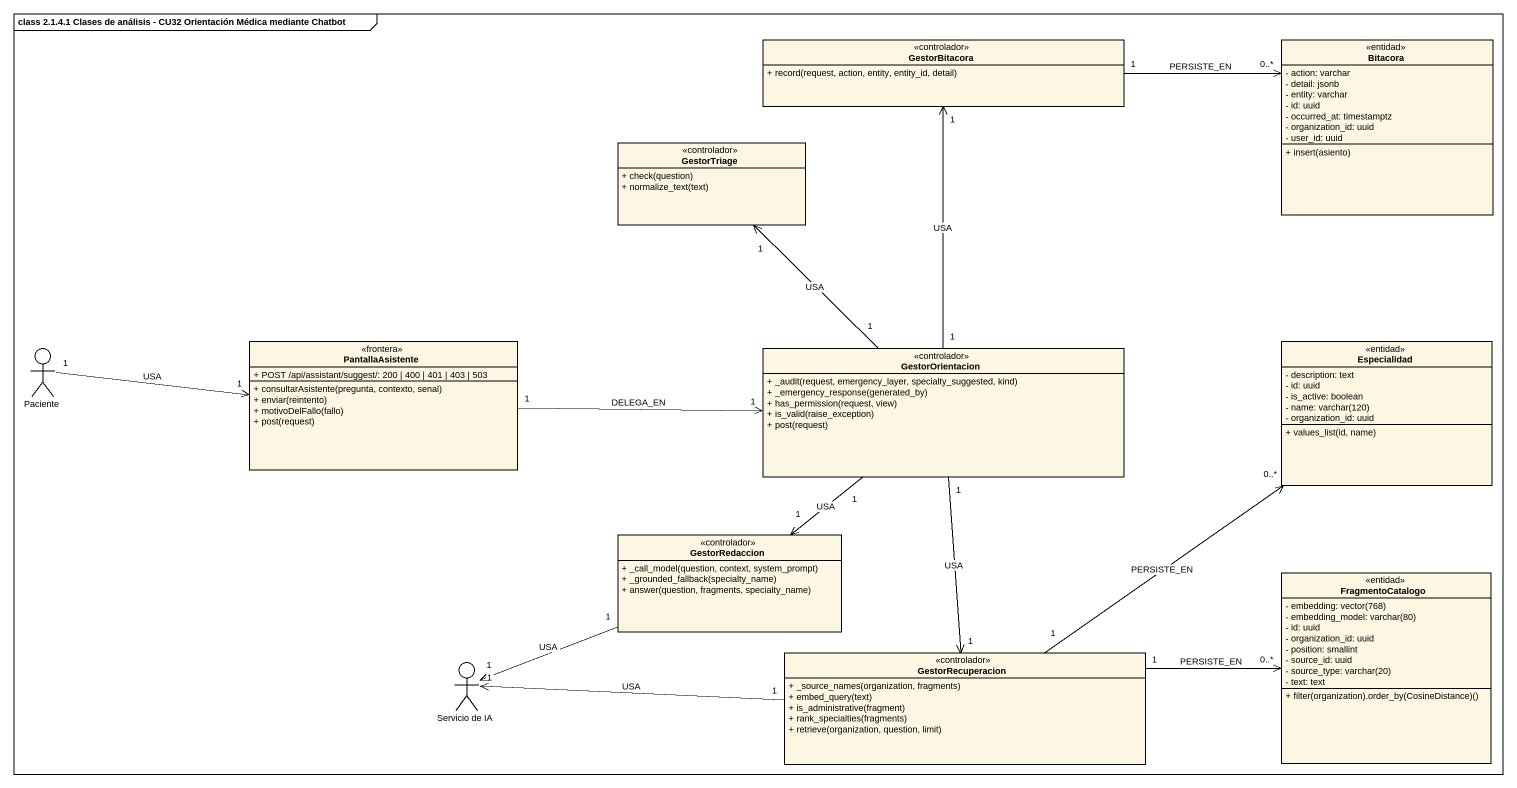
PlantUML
@startuml
mainframe class 2.1.4.1 Clases de análisis - CU32 Orientación Médica mediante Chatbot
allowmixing
hide circle
hide empty members
skinparam classAttributeIconSize 0
class GestorBitacora <<controlador>> {
  + record(request, action, entity, entity_id, detail)
}
class Bitacora <<entidad>> {
  - action: varchar
  - detail: jsonb
  - entity: varchar
  - id: uuid
  - occurred_at: timestamptz
  - organization_id: uuid
  - user_id: uuid
  + insert(asiento)
}
class GestorTriage <<controlador>> {
  + check(question)
  + normalize_text(text)
}
class PantallaAsistente <<frontera>> {
  + POST /api/assistant/suggest/: 200 | 400 | 401 | 403 | 503
  + consultarAsistente(pregunta, contexto, senal)
  + enviar(reintento)
  + motivoDelFallo(fallo)
  + post(request)
}
class Especialidad <<entidad>> {
  - description: text
  - id: uuid
  - is_active: boolean
  {field} - name: varchar(120)
  - organization_id: uuid
  + values_list(id, name)
}
actor Paciente
class GestorOrientacion <<controlador>> {
  + _audit(request, emergency_layer, specialty_suggested, kind)
  + _emergency_response(generated_by)
  + has_permission(request, view)
  + is_valid(raise_exception)
  + post(request)
}
class GestorRedaccion <<controlador>> {
  + _call_model(question, context, system_prompt)
  + _grounded_fallback(specialty_name)
  + answer(question, fragments, specialty_name)
}
class FragmentoCatalogo <<entidad>> {
  {field} - embedding: vector(768)
  {field} - embedding_model: varchar(80)
  - id: uuid
  - organization_id: uuid
  - position: smallint
  - source_id: uuid
  {field} - source_type: varchar(20)
  - text: text
  + filter(organization).order_by(CosineDistance)()
}
actor "Servicio de IA" as Servicio_de_IA
class GestorRecuperacion <<controlador>> {
  + _source_names(organization, fragments)
  + embed_query(text)
  + is_administrative(fragment)
  + rank_specialties(fragments)
  + retrieve(organization, question, limit)
}
GestorBitacora "1" -right-> "0..*" Bitacora : PERSISTE_EN
PantallaAsistente "1" -right-> "1" GestorOrientacion : DELEGA_EN
Paciente "1" -right-> "1" PantallaAsistente : USA
GestorOrientacion "1" -up-> "1" GestorBitacora : USA
GestorOrientacion "1" -up-> "1" GestorTriage : USA
GestorOrientacion "1" --> "1" GestorRedaccion : USA
GestorOrientacion "1" --> "1" GestorRecuperacion : USA
GestorRedaccion "1" -left-> "1" Servicio_de_IA : USA
GestorRecuperacion "1" -up-> "0..*" Especialidad : PERSISTE_EN
GestorRecuperacion "1" -right-> "0..*" FragmentoCatalogo : PERSISTE_EN
GestorRecuperacion "1" -left-> "1" Servicio_de_IA : USA
@enduml
